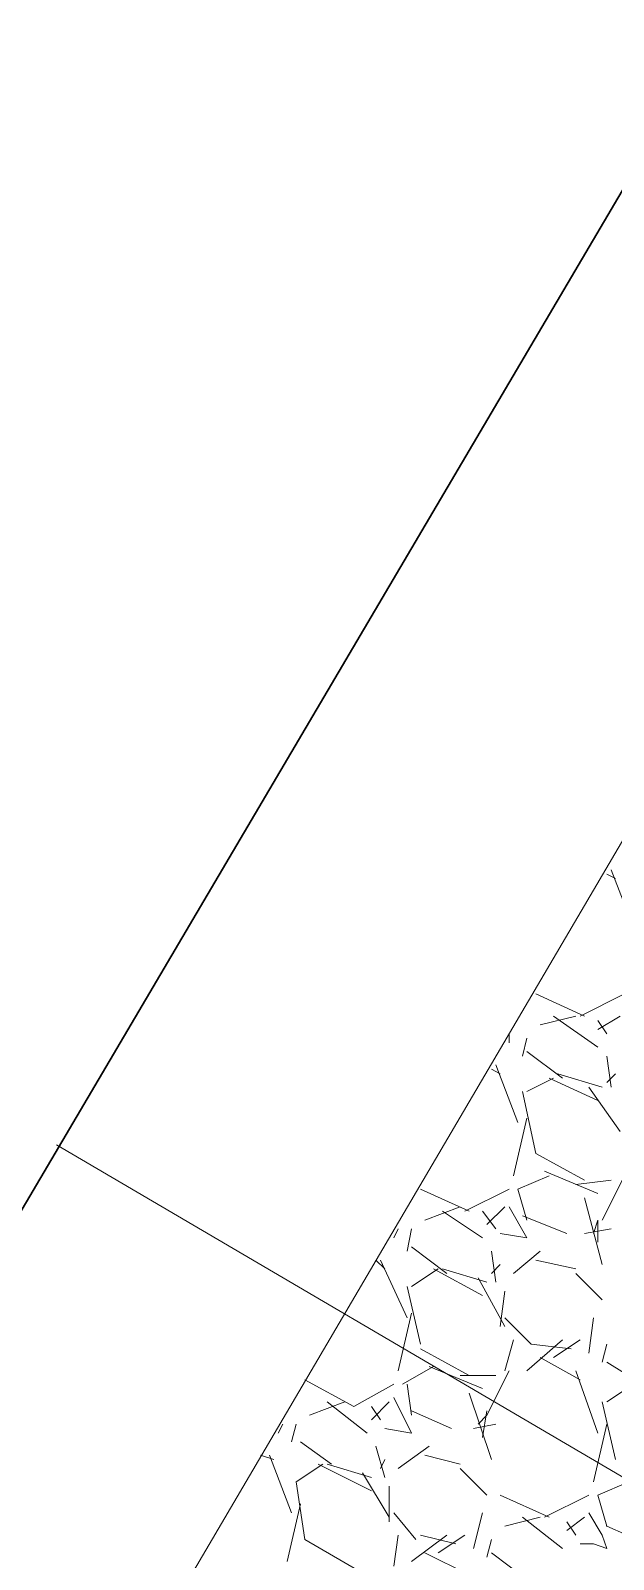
# Model space of a CAD drawing. Header units: metres. Extents: x 535260 to 535657, y 1837171 to 1837447.
# Drawn here: x 535426.492 to 535427.805, y 1837302.825 to 1837306.272 of the extents above; entities that cross this region are included whole.
import ezdxf

# ---------------------------------------------------------------- set-up
doc = ezdxf.new("R2010")
doc.units = ezdxf.units.M
doc.header["$MEASUREMENT"] = 0
for name, color, linetype, lineweight in [('Level 38', 1, 'Continuous', 0), ('Level 42', 1, 'Continuous', 0), ('Level 5', 1, 'Continuous', 0)]:
    doc.layers.add(name, color=color, linetype=linetype, lineweight=lineweight)

msp = doc.modelspace()

# ---------------------------------------------------------------- linework, layer by layer
at = {"layer": 'Level 38', "color": 7, "linetype": 'Continuous', "lineweight": 0}
msp.add_line((535449.78, 1837290.11), (535426.55, 1837303.76), dxfattribs=at)
msp.add_line((535449.78, 1837290.11), (535426.55, 1837303.76), dxfattribs=at)
at = {"layer": 'Level 42', "color": 7, "linetype": 'Continuous', "lineweight": 0}
for p, q in [((535424.55, 1837300.35), (535428.56, 1837307.16)), ((535424.55, 1837300.35), (535428.56, 1837307.16)), ((535425.58, 1837300.62), (535428.82, 1837306.14)), ((535425.58, 1837300.62), (535428.82, 1837306.14)), ((535427.79, 1837304.37), (535427.81, 1837304.36)), ((535427.79, 1837304.37), (535427.81, 1837304.36)), ((535427.8, 1837304.38), (535427.85, 1837304.25)), ((535427.8, 1837304.38), (535427.85, 1837304.25)), ((535427.74, 1837304.05), (535427.63, 1837304.1)), ((535427.74, 1837304.05), (535427.63, 1837304.1)), ((535427.83, 1837304.1), (535427.73, 1837304.05)), ((535427.83, 1837304.1), (535427.73, 1837304.05)), ((535427.72, 1837304.05), (535427.64, 1837304.03)), ((535427.72, 1837304.05), (535427.64, 1837304.03)), ((535427.77, 1837303.98), (535427.67, 1837304.05)), ((535427.77, 1837303.98), (535427.67, 1837304.05)), ((535427.77, 1837304.02), (535427.82, 1837304.05)), ((535427.77, 1837304.02), (535427.82, 1837304.05)), ((535427.79, 1837304.01), (535427.77, 1837304.04)), ((535427.79, 1837304.01), (535427.77, 1837304.04)), ((535427.57, 1837304.01), (535427.57, 1837303.99)), ((535427.57, 1837304.01), (535427.57, 1837303.99)), ((535427.61, 1837304), (535427.6, 1837303.96)), ((535427.61, 1837304), (535427.6, 1837303.96)), ((535427.54, 1837303.94), (535427.59, 1837303.81)), ((535427.54, 1837303.94), (535427.59, 1837303.81)), ((535427.69, 1837303.91), (535427.61, 1837303.97)), ((535427.69, 1837303.91), (535427.61, 1837303.97)), ((535427.8, 1837303.89), (535427.79, 1837303.96)), ((535427.8, 1837303.89), (535427.79, 1837303.96)), ((535427.53, 1837303.93), (535427.55, 1837303.92)), ((535427.53, 1837303.93), (535427.55, 1837303.92)), ((535427.67, 1837303.91), (535427.61, 1837303.88)), ((535427.67, 1837303.91), (535427.61, 1837303.88)), ((535427.77, 1837303.86), (535427.66, 1837303.91)), ((535427.77, 1837303.86), (535427.66, 1837303.91)), ((535427.77, 1837303.86), (535427.66, 1837303.91)), ((535427.77, 1837303.86), (535427.66, 1837303.91)), ((535427.78, 1837303.89), (535427.68, 1837303.92)), ((535427.78, 1837303.89), (535427.68, 1837303.92)), ((535427.81, 1837303.92), (535427.79, 1837303.9)), ((535427.81, 1837303.92), (535427.79, 1837303.9)), ((535427.6, 1837303.88), (535427.63, 1837303.74)), ((535427.6, 1837303.88), (535427.63, 1837303.74)), ((535427.82, 1837303.79), (535427.75, 1837303.89)), ((535427.82, 1837303.79), (535427.75, 1837303.89)), ((535427.61, 1837303.82), (535427.58, 1837303.69)), ((535427.61, 1837303.82), (535427.58, 1837303.69)), ((535427.63, 1837303.74), (535427.74, 1837303.68)), ((535427.63, 1837303.74), (535427.74, 1837303.68)), ((535427.65, 1837303.7), (535427.77, 1837303.65)), ((535427.65, 1837303.7), (535427.77, 1837303.65)), ((535427.59, 1837303.66), (535427.66, 1837303.69)), ((535427.59, 1837303.66), (535427.66, 1837303.69)), ((535427.72, 1837303.67), (535427.8, 1837303.68)), ((535427.72, 1837303.67), (535427.8, 1837303.68)), ((535427.78, 1837303.59), (535427.83, 1837303.69)), ((535427.78, 1837303.59), (535427.83, 1837303.69)), ((535427.48, 1837303.61), (535427.37, 1837303.66)), ((535427.48, 1837303.61), (535427.37, 1837303.66)), ((535427.57, 1837303.66), (535427.47, 1837303.61)), ((535427.57, 1837303.66), (535427.47, 1837303.61)), ((535427.61, 1837303.59), (535427.59, 1837303.66)), ((535427.61, 1837303.59), (535427.59, 1837303.66)), ((535427.78, 1837303.49), (535427.74, 1837303.64)), ((535427.78, 1837303.49), (535427.74, 1837303.64)), ((535427.46, 1837303.62), (535427.38, 1837303.59)), ((535427.46, 1837303.62), (535427.38, 1837303.59)), ((535427.51, 1837303.55), (535427.42, 1837303.61)), ((535427.51, 1837303.55), (535427.42, 1837303.61)), ((535427.54, 1837303.57), (535427.51, 1837303.61)), ((535427.54, 1837303.57), (535427.51, 1837303.61)), ((535427.52, 1837303.58), (535427.56, 1837303.62)), ((535427.52, 1837303.58), (535427.56, 1837303.62)), ((535427.57, 1837303.62), (535427.61, 1837303.55)), ((535427.57, 1837303.62), (535427.61, 1837303.55)), ((535427.7, 1837303.56), (535427.6, 1837303.6)), ((535427.7, 1837303.56), (535427.6, 1837303.6)), ((535427.32, 1837303.57), (535427.31, 1837303.55)), ((535427.32, 1837303.57), (535427.31, 1837303.55)), ((535427.35, 1837303.57), (535427.34, 1837303.52)), ((535427.35, 1837303.57), (535427.34, 1837303.52)), ((535427.61, 1837303.55), (535427.55, 1837303.56)), ((535427.61, 1837303.55), (535427.55, 1837303.56)), ((535427.8, 1837303.57), (535427.74, 1837303.56)), ((535427.8, 1837303.57), (535427.74, 1837303.56)), ((535427.77, 1837303.59), (535427.76, 1837303.56)), ((535427.77, 1837303.59), (535427.76, 1837303.56)), ((535427.77, 1837303.59), (535427.77, 1837303.54)), ((535427.77, 1837303.59), (535427.77, 1837303.54)), ((535427.43, 1837303.47), (535427.35, 1837303.53)), ((535427.43, 1837303.47), (535427.35, 1837303.53)), ((535427.27, 1837303.5), (535427.29, 1837303.48)), ((535427.27, 1837303.5), (535427.29, 1837303.48)), ((535427.28, 1837303.5), (535427.34, 1837303.37)), ((535427.28, 1837303.5), (535427.34, 1837303.37)), ((535427.54, 1837303.45), (535427.53, 1837303.52)), ((535427.54, 1837303.45), (535427.53, 1837303.52)), ((535427.55, 1837303.49), (535427.53, 1837303.47)), ((535427.55, 1837303.49), (535427.53, 1837303.47)), ((535427.58, 1837303.47), (535427.64, 1837303.52)), ((535427.58, 1837303.47), (535427.64, 1837303.52)), ((535427.63, 1837303.5), (535427.72, 1837303.48)), ((535427.63, 1837303.5), (535427.72, 1837303.48)), ((535427.41, 1837303.48), (535427.35, 1837303.44)), ((535427.41, 1837303.48), (535427.35, 1837303.44)), ((535427.51, 1837303.42), (535427.4, 1837303.48)), ((535427.51, 1837303.42), (535427.4, 1837303.48)), ((535427.51, 1837303.42), (535427.4, 1837303.48)), ((535427.51, 1837303.42), (535427.4, 1837303.48)), ((535427.52, 1837303.45), (535427.42, 1837303.48)), ((535427.52, 1837303.45), (535427.42, 1837303.48)), ((535427.56, 1837303.35), (535427.5, 1837303.46)), ((535427.56, 1837303.35), (535427.5, 1837303.46)), ((535427.72, 1837303.47), (535427.78, 1837303.41)), ((535427.72, 1837303.47), (535427.78, 1837303.41)), ((535427.34, 1837303.44), (535427.37, 1837303.31)), ((535427.34, 1837303.44), (535427.37, 1837303.31)), ((535427.56, 1837303.43), (535427.55, 1837303.35)), ((535427.56, 1837303.43), (535427.55, 1837303.35)), ((535427.35, 1837303.38), (535427.32, 1837303.25)), ((535427.35, 1837303.38), (535427.32, 1837303.25)), ((535427.56, 1837303.37), (535427.62, 1837303.31)), ((535427.56, 1837303.37), (535427.62, 1837303.31)), ((535427.76, 1837303.37), (535427.75, 1837303.29)), ((535427.76, 1837303.37), (535427.75, 1837303.29)), ((535427.56, 1837303.25), (535427.58, 1837303.32)), ((535427.56, 1837303.25), (535427.58, 1837303.32)), ((535427.61, 1837303.25), (535427.69, 1837303.32)), ((535427.61, 1837303.25), (535427.69, 1837303.32)), ((535427.67, 1837303.28), (535427.73, 1837303.32)), ((535427.67, 1837303.28), (535427.73, 1837303.32)), ((535427.37, 1837303.3), (535427.48, 1837303.24)), ((535427.37, 1837303.3), (535427.48, 1837303.24)), ((535427.62, 1837303.31), (535427.71, 1837303.3)), ((535427.62, 1837303.31), (535427.71, 1837303.3)), ((535427.79, 1837303.31), (535427.78, 1837303.27)), ((535427.79, 1837303.31), (535427.78, 1837303.27)), ((535427.33, 1837303.22), (535427.4, 1837303.26)), ((535427.33, 1837303.22), (535427.4, 1837303.26)), ((535427.39, 1837303.26), (535427.51, 1837303.21)), ((535427.39, 1837303.26), (535427.51, 1837303.21)), ((535427.52, 1837303.15), (535427.57, 1837303.25)), ((535427.52, 1837303.15), (535427.57, 1837303.25)), ((535427.64, 1837303.28), (535427.73, 1837303.23)), ((535427.64, 1837303.28), (535427.73, 1837303.23)), ((535427.72, 1837303.25), (535427.77, 1837303.11)), ((535427.72, 1837303.25), (535427.77, 1837303.11)), ((535427.87, 1837303.22), (535427.79, 1837303.27)), ((535427.87, 1837303.22), (535427.79, 1837303.27)), ((535427.22, 1837303.17), (535427.11, 1837303.23)), ((535427.22, 1837303.17), (535427.11, 1837303.23)), ((535427.31, 1837303.22), (535427.22, 1837303.17)), ((535427.31, 1837303.22), (535427.22, 1837303.17)), ((535427.35, 1837303.15), (535427.34, 1837303.22)), ((535427.35, 1837303.15), (535427.34, 1837303.22)), ((535427.46, 1837303.24), (535427.54, 1837303.24)), ((535427.46, 1837303.24), (535427.54, 1837303.24)), ((535427.85, 1837303.22), (535427.79, 1837303.18)), ((535427.85, 1837303.22), (535427.79, 1837303.18)), ((535427.2, 1837303.18), (535427.12, 1837303.15)), ((535427.2, 1837303.18), (535427.12, 1837303.15)), ((535427.25, 1837303.11), (535427.16, 1837303.18)), ((535427.25, 1837303.11), (535427.16, 1837303.18)), ((535427.26, 1837303.14), (535427.3, 1837303.18)), ((535427.26, 1837303.14), (535427.3, 1837303.18)), ((535427.31, 1837303.19), (535427.35, 1837303.11)), ((535427.31, 1837303.19), (535427.35, 1837303.11)), ((535427.53, 1837303.05), (535427.48, 1837303.2)), ((535427.53, 1837303.05), (535427.48, 1837303.2)), ((535427.78, 1837303.18), (535427.81, 1837303.05)), ((535427.78, 1837303.18), (535427.81, 1837303.05)), ((535427.28, 1837303.14), (535427.26, 1837303.17)), ((535427.28, 1837303.14), (535427.26, 1837303.17)), ((535427.44, 1837303.12), (535427.35, 1837303.16)), ((535427.44, 1837303.12), (535427.35, 1837303.16)), ((535427.52, 1837303.15), (535427.5, 1837303.13)), ((535427.52, 1837303.15), (535427.5, 1837303.13)), ((535427.52, 1837303.16), (535427.51, 1837303.1)), ((535427.52, 1837303.16), (535427.51, 1837303.1)), ((535427.06, 1837303.13), (535427.05, 1837303.11)), ((535427.06, 1837303.13), (535427.05, 1837303.11)), ((535427.09, 1837303.13), (535427.08, 1837303.09)), ((535427.09, 1837303.13), (535427.08, 1837303.09)), ((535427.35, 1837303.11), (535427.29, 1837303.12)), ((535427.35, 1837303.11), (535427.29, 1837303.12)), ((535427.54, 1837303.13), (535427.49, 1837303.12)), ((535427.54, 1837303.13), (535427.49, 1837303.12)), ((535427.79, 1837303.13), (535427.76, 1837303)), ((535427.79, 1837303.13), (535427.76, 1837303)), ((535427.17, 1837303.04), (535427.1, 1837303.09)), ((535427.17, 1837303.04), (535427.1, 1837303.09)), ((535427.29, 1837303.01), (535427.27, 1837303.08)), ((535427.29, 1837303.01), (535427.27, 1837303.08)), ((535427.32, 1837303.03), (535427.39, 1837303.08)), ((535427.32, 1837303.03), (535427.39, 1837303.08)), ((535427.01, 1837303.06), (535427.04, 1837303.05)), ((535427.01, 1837303.06), (535427.04, 1837303.05)), ((535427.03, 1837303.06), (535427.08, 1837302.93)), ((535427.03, 1837303.06), (535427.08, 1837302.93)), ((535427.15, 1837303.04), (535427.09, 1837303)), ((535427.15, 1837303.04), (535427.09, 1837303)), ((535427.26, 1837302.98), (535427.14, 1837303.04)), ((535427.26, 1837302.98), (535427.14, 1837303.04)), ((535427.26, 1837302.98), (535427.14, 1837303.04)), ((535427.26, 1837302.98), (535427.14, 1837303.04)), ((535427.26, 1837303.01), (535427.16, 1837303.04)), ((535427.26, 1837303.01), (535427.16, 1837303.04)), ((535427.29, 1837303.05), (535427.28, 1837303.03)), ((535427.29, 1837303.05), (535427.28, 1837303.03)), ((535427.38, 1837303.06), (535427.46, 1837303.04)), ((535427.38, 1837303.06), (535427.46, 1837303.04)), ((535427.3, 1837302.92), (535427.24, 1837303.02)), ((535427.3, 1837302.92), (535427.24, 1837303.02)), ((535427.46, 1837303.03), (535427.52, 1837302.97)), ((535427.46, 1837303.03), (535427.52, 1837302.97)), ((535427.09, 1837303), (535427.11, 1837302.87)), ((535427.09, 1837303), (535427.11, 1837302.87)), ((535427.3, 1837302.99), (535427.3, 1837302.91)), ((535427.3, 1837302.99), (535427.3, 1837302.91)), ((535427.77, 1837302.97), (535427.84, 1837303)), ((535427.77, 1837302.97), (535427.84, 1837303)), ((535427.1, 1837302.95), (535427.07, 1837302.82)), ((535427.1, 1837302.95), (535427.07, 1837302.82)), ((535427.66, 1837302.92), (535427.55, 1837302.97)), ((535427.66, 1837302.92), (535427.55, 1837302.97)), ((535427.75, 1837302.97), (535427.65, 1837302.92)), ((535427.75, 1837302.97), (535427.65, 1837302.92)), ((535427.79, 1837302.9), (535427.77, 1837302.97)), ((535427.79, 1837302.9), (535427.77, 1837302.97)), ((535427.31, 1837302.93), (535427.36, 1837302.87)), ((535427.31, 1837302.93), (535427.36, 1837302.87)), ((535427.51, 1837302.93), (535427.49, 1837302.85)), ((535427.51, 1837302.93), (535427.49, 1837302.85)), ((535427.64, 1837302.92), (535427.56, 1837302.9)), ((535427.64, 1837302.92), (535427.56, 1837302.9)), ((535427.69, 1837302.85), (535427.6, 1837302.92)), ((535427.69, 1837302.85), (535427.6, 1837302.92)), ((535427.7, 1837302.89), (535427.74, 1837302.92)), ((535427.7, 1837302.89), (535427.74, 1837302.92)), ((535427.72, 1837302.88), (535427.7, 1837302.91)), ((535427.72, 1837302.88), (535427.7, 1837302.91)), ((535427.75, 1837302.93), (535427.78, 1837302.88)), ((535427.75, 1837302.93), (535427.78, 1837302.88)), ((535427.11, 1837302.87), (535427.23, 1837302.8)), ((535427.11, 1837302.87), (535427.23, 1837302.8)), ((535427.31, 1837302.81), (535427.32, 1837302.88)), ((535427.31, 1837302.81), (535427.32, 1837302.88)), ((535427.35, 1837302.82), (535427.43, 1837302.88)), ((535427.35, 1837302.82), (535427.43, 1837302.88)), ((535427.37, 1837302.88), (535427.45, 1837302.86)), ((535427.37, 1837302.88), (535427.45, 1837302.86)), ((535427.41, 1837302.84), (535427.47, 1837302.88)), ((535427.41, 1837302.84), (535427.47, 1837302.88)), ((535427.53, 1837302.87), (535427.52, 1837302.83)), ((535427.53, 1837302.87), (535427.52, 1837302.83)), ((535427.78, 1837302.88), (535427.79, 1837302.85)), ((535427.78, 1837302.88), (535427.79, 1837302.85)), ((535427.88, 1837302.86), (535427.79, 1837302.9)), ((535427.88, 1837302.86), (535427.79, 1837302.9)), ((535427.38, 1837302.84), (535427.48, 1837302.79)), ((535427.38, 1837302.84), (535427.48, 1837302.79)), ((535427.61, 1837302.78), (535427.53, 1837302.84)), ((535427.61, 1837302.78), (535427.53, 1837302.84)), ((535427.76, 1837302.86), (535427.73, 1837302.86)), ((535427.76, 1837302.86), (535427.73, 1837302.86)), ((535427.79, 1837302.85), (535427.76, 1837302.86)), ((535427.79, 1837302.85), (535427.76, 1837302.86))]:
    msp.add_line(p, q, dxfattribs=at)
msp.add_point((535427.79, 1837302.9), dxfattribs=at)
msp.add_point((535427.79, 1837302.9), dxfattribs=at)
msp.add_point((535427.79, 1837302.9), dxfattribs=at)
msp.add_point((535427.79, 1837302.9), dxfattribs=at)
at = {"layer": 'Level 5', "color": 7, "linetype": 'Continuous', "lineweight": 30}
msp.add_line((535428.56, 1837307.16), (535424.55, 1837300.35), dxfattribs=at)

doc.saveas('drawing.dxf')
